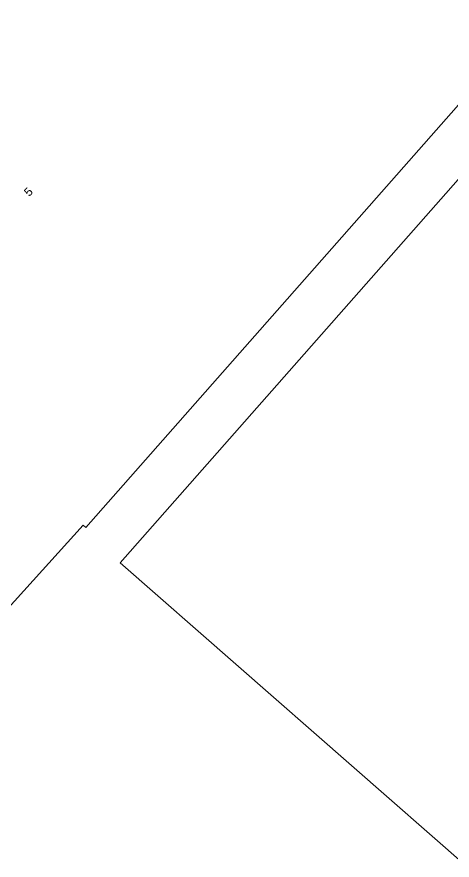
# Model space of a CAD drawing. Header units: metres. Extents: x 300847 to 302995, y 6235779 to 6237713.
# Drawn here: x 302018 to 302111, y 6236988.5 to 6237168.8 of the extents above; entities that cross this region are included whole.
import ezdxf

# ---------------------------------------------------------------- set-up
doc = ezdxf.new("R2010")
doc.units = ezdxf.units.M
doc.layers.add('Cadastre Land Parcels_SP_EXT', color=9, linetype='Continuous', lineweight=5)
doc.styles.get("Standard").update_dxf_attribs({"font": 'arial.ttf'})

msp = doc.modelspace()

# ---------------------------------------------------------------- linework, layer by layer
at = {"layer": 'Cadastre Land Parcels_SP_EXT', "linetype": 'Continuous'}
for points in [[(301909.98, 6236924.8), (302032.2, 6237060.1), (302032.76, 6237059.6), (302120.33, 6237159.07), (302120.33, 6237159.07), (302119.8, 6237159.95), (302117.74, 6237163.4), (302115.71, 6237166.86), (302113.69, 6237170.33)], [(302126.1, 6237149.73), (302040.07, 6237052.02), (302114.2, 6236987.05)]]:
    msp.add_lwpolyline(points, dxfattribs=at)
msp.add_lwpolyline([(302126.1, 6237149.73), (302123.98, 6237153.13), (302121.88, 6237156.53), (302120.33, 6237159.07), (302032.76, 6237059.6), (302032.2, 6237060.1), (301909.98, 6236924.8), (301911.87, 6236924), (301924.64, 6236918.09), (301937.18, 6236911.72), (301949.5, 6236904.9), (301962.08, 6236897.31), (301974.37, 6236889.25), (301986.34, 6236880.73), (301997.99, 6236871.77), (302004.84, 6236866.17), (302058.06, 6236924.97), (302114.2, 6236987.05), (302040.07, 6237052.02), (302126.1, 6237149.73)], close=True, dxfattribs=at)

# ---------------------------------------------------------------- texts
at = {"layer": 'Cadastre Land Parcels_SP_EXT'}
msp.add_text('5', height=1.8, rotation=46.5898, dxfattribs=at).set_placement((302020.66, 6237130.28))

doc.saveas('drawing.dxf')
